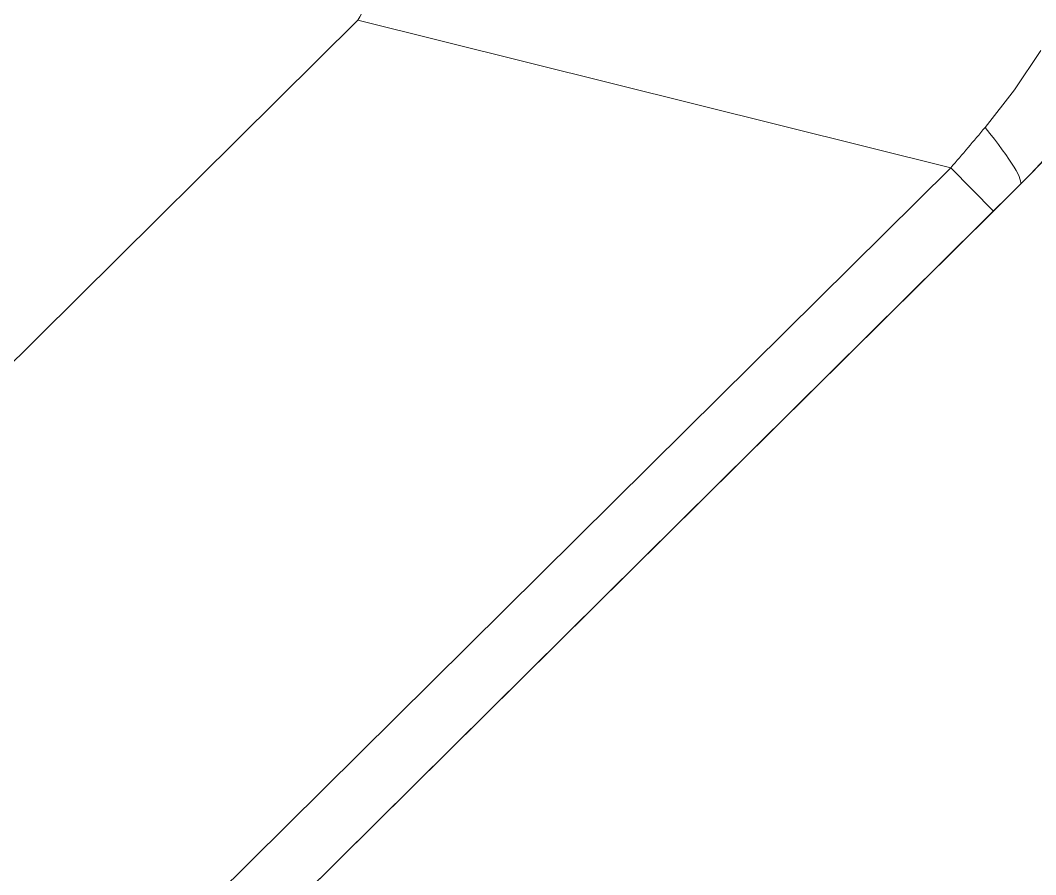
# Model space of a CAD drawing. Header units: millimetres. Extents: x 2822564 to 2991989, y -324396 to -253399.
# Drawn here: x 2935406.29 to 2935441.07, y -301761.75 to -301732.5 of the extents above; entities that cross this region are included whole.
import ezdxf

# ---------------------------------------------------------------- set-up
doc = ezdxf.new("R2010")
doc.units = ezdxf.units.MM
doc.linetypes.add('12017_XPLAN_GROUND$0$HIDDEN', pattern=[0.375, 0.25, -0.125])
doc.layers.add('coton tak bazo', color=191, linetype='Continuous', lineweight=5)
doc.layers.add('KATCHIN', color=253, linetype='12017_XPLAN_GROUND$0$HIDDEN', lineweight=5)

# ---------------------------------------------------------------- blocks, each defined once
blk = doc.blocks.new('fff')
at = {"layer": 'coton tak bazo', "ltscale": 0.1120639227964919}
blk.add_line((-1.441426594994471, 0.3937128938215074), (-1.579038543915736, 0.2574708206384605), dxfattribs=at)
at = {"layer": 'coton tak bazo', "ltscale": 0.1102462872203457}
blk.add_line((-1.577991139978116, 0.2585082380506123), (-1.442611108270971, 0.3925404155502197), dxfattribs=at)
at = {"layer": 'coton tak bazo', "ltscale": 0.1016489979093571}
blk.add_line((-1.565729757283832, 0.2672387891726434), (-1.440907223288243, 0.3908190087435447), dxfattribs=at)
at = {"layer": 'coton tak bazo', "ltscale": 0.07073532753286359}
blk.add_line((-1.552667388486538, 0.2509150573371561), (-1.465806164803299, 0.33691191018977), dxfattribs=at)
at = {"layer": 'coton tak bazo', "ltscale": 0.00859728931294352}
blk.add_line((-1.576287254995387, 0.2567868312439373), (-1.565729757283832, 0.2672387891726434), dxfattribs=at)
at = {"layer": 'coton tak bazo', "ltscale": 0.0008531297738629217}
blk.add_line((-1.579038543915736, 0.2574708206384605), (-1.577991139978116, 0.2585082380506123), dxfattribs=at)
at = {"layer": 'coton tak bazo', "ltscale": 0.001401666180372565}
blk.add_line((-1.576287254995387, 0.2567868312439373), (-1.577991139978116, 0.2585082380506123), dxfattribs=at)
at = {"layer": 'coton tak bazo', "ltscale": 0.01408493749269208}
blk.add_line((-1.576287254995387, 0.2567868312439373), (-1.552667388486538, 0.2509150573371561), dxfattribs=at)
at = {"layer": 'coton tak bazo'}
for p, q in [((-1.577653304615265, 0.2551799499614986), (-1.578819780604648, 0.2536880073183436)), ((-1.578819780604648, 0.2536880073183436), (-1.579874662810812, 0.2521190785792412))]:
    blk.add_line(p, q, dxfattribs=at)
for centre, radius, start, end in [((-1.560599753885722, 0.2388465269136548), 0.02620800011157987, 134.7134090729783, 213.7134123706239), ((-1.560599753885722, 0.2388465269136548), 0.02620786271432034, 134.7131631491461, 213.7136582517321), ((-1.434772919629704, 0.1350812718842255), 0.1866505603451342, 139.303760651229, 139.9512079051235), ((-1.518764057014933, 0.231149814722842), 0.0392442563383437, 149.7580481641219, 151.6580155358311)]:
    blk.add_arc(centre, radius, start, end, dxfattribs=at)
blk.add_ellipse((-1.571946766791144, 0.2503080121255776), major_axis=(0.007091747164189857, -0.00716327364213526), ratio=0.0928048027769114, start_param=3.14159270415533, end_param=3.876616628401643, dxfattribs=at)
blk = doc.blocks.new('Surgery Zone')
at = {"layer": 'KATCHIN', "color": 85, "ltscale": 1.1, "true_color": 0x58ba48}
blk.add_circle((1610637.799317755, -562746.6739985349, 1.200298341608669e-08), 2200, dxfattribs=at)
at = {"layer": 'coton tak bazo', "xscale": 860.0000000000005, "yscale": 860.0000000000005, "zscale": 860.0000000000005, "rotation": 180}
blk.add_blockref('fff', (1610029.188587715, -564186.8777287796, -0.0004825459414850194), dxfattribs=at)

msp = doc.modelspace()

# ---------------------------------------------------------------- block references
msp.add_blockref('Surgery Zone', (1324053.368226097, 262670.167809381, -5.972013966516084e-06))

doc.saveas('drawing.dxf')
